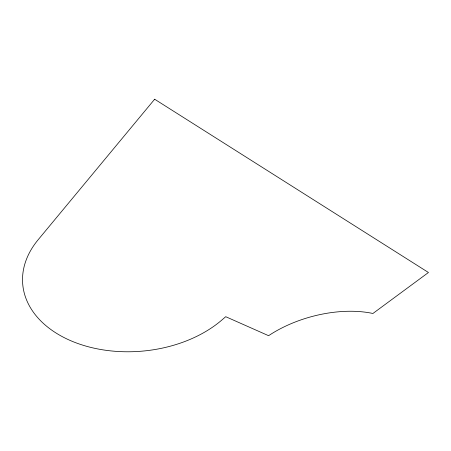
<?xml version="1.0" encoding="UTF-8"?>
<svg xmlns="http://www.w3.org/2000/svg" width="451" height="451" viewBox="0 0 451 451"><rect width="100%" height="100%" fill="white"/><g stroke="black" fill="none" stroke-linecap="round" stroke-linejoin="round"><path stroke-width="0.68" d="M154.654 99.226L38.188 239.701A113.167 77.07 -5 0 0 70.147 340.449A113.167 77.07 -5 0 0 221.819 320.058L225.725 316.698L268.582 335.691A88.486 48.426 -15.6 0 1 372.915 313.479L428.45 272.5L154.654 99.226"/></g></svg>
